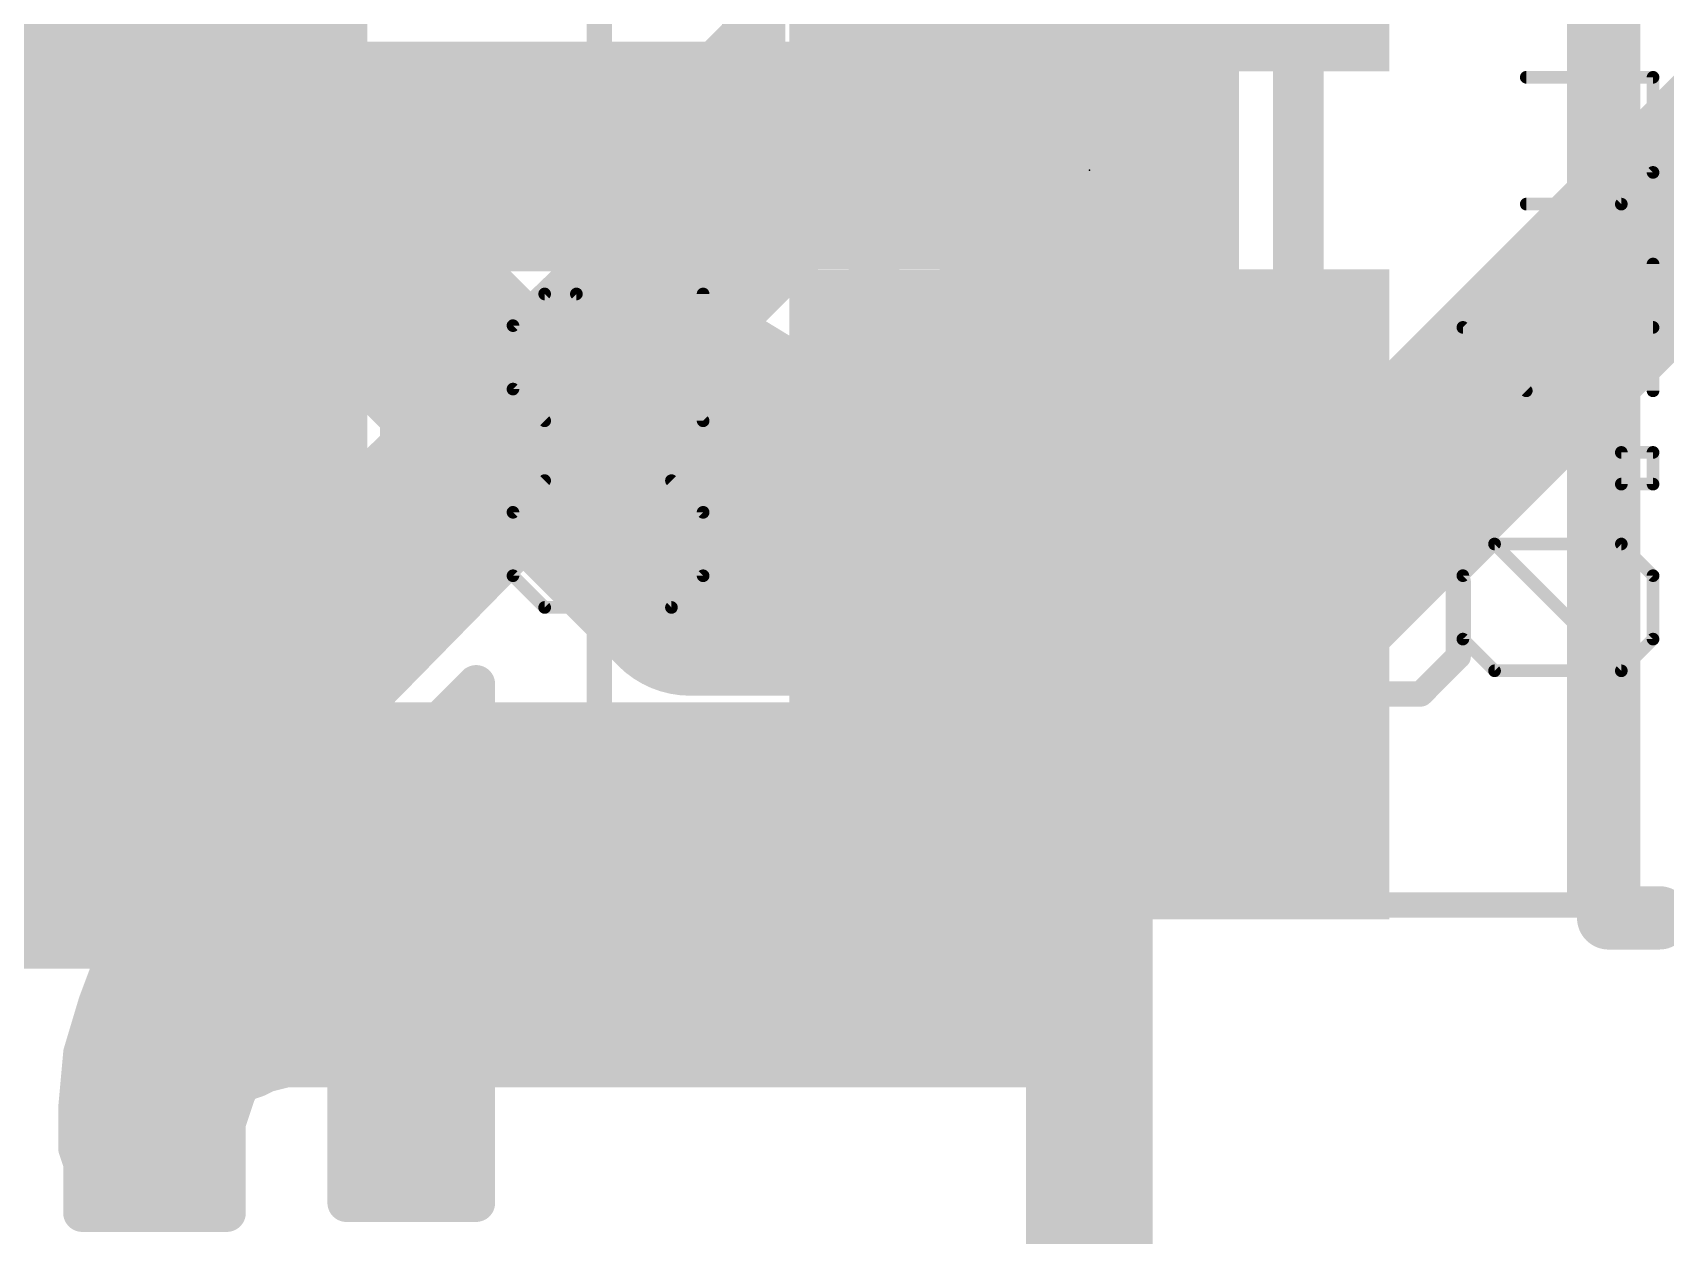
# Model space of a CAD drawing. Extents: x -33 to 74, y -9 to 23.
# Drawn here: x 5.501 to 8.775, y 5.485 to 7.896 of the extents above; entities that cross this region are included whole.
import ezdxf

# ---------------------------------------------------------------- set-up
doc = ezdxf.new("R2010")
doc.units = 0
for name, color, linetype in [('1', 12, 'CONTINUOUS'), ('16', 132, 'CONTINUOUS'), ('21', 41, 'CONTINUOUS'), ('22', 40, 'CONTINUOUS'), ('23', 53, 'CONTINUOUS'), ('25', 253, 'CONTINUOUS'), ('27', 253, 'CONTINUOUS'), ('29', 253, 'CONTINUOUS'), ('31', 253, 'CONTINUOUS'), ('35', 253, 'CONTINUOUS'), ('39', 12, 'CONTINUOUS'), ('51', 53, 'CONTINUOUS')]:
    doc.layers.add(name, color=color, linetype=linetype)

# ---------------------------------------------------------------- blocks, each defined once
blk = doc.blocks.new('RECT')
blk.add_solid([(-0.5, -0.5), (0.5, -0.5), (-0.5, 0.5), (0.5, 0.5)])

msp = doc.modelspace()

# ---------------------------------------------------------------- linework, layer by layer
at = {"layer": '1'}
for points, const_width in [([(5.08, 7.62), (5.969, 7.62)], 0.4064), ([(5.969, 7.62), (6.819, 6.77)], 0.4064), ([(6.819, 6.77), (7.62, 6.77)], 0.4064), ([(7.62, 5.08), (7.62, 6.77)], 0.254)]:
    msp.add_lwpolyline(points, dxfattribs=dict(at, const_width=const_width))
for points, const_width in [([(6.0408, 7.6918, 1), (5.8972, 7.5482)], 0.2032), ([(5.969, 7.5184, 1), (5.969, 7.7216)], 0.2032), ([(6.819, 6.8716, 1), (6.819, 6.6684)], 0.2032), ([(6.7472, 6.6982, 1), (6.8908, 6.8418)], 0.2032), ([(7.62, 6.6684, 1), (7.62, 6.8716)], 0.2032), ([(7.6835, 6.77, 1), (7.5565, 6.77)], 0.127)]:
    msp.add_lwpolyline(points, format="xyb", dxfattribs=dict(at, const_width=const_width))
at = {"layer": '16', "const_width": 0.4064}
for points in [[(9.271, 8.001), (7.62, 6.35)], [(1.27, 6.35), (7.62, 6.35)]]:
    msp.add_lwpolyline(points, dxfattribs=at)
at = {"layer": '16', "const_width": 0.2032}
for points in [[(7.62, 6.2484, 1), (7.62, 6.4516)], [(7.5482, 6.4218, 1), (7.6918, 6.2782)]]:
    msp.add_lwpolyline(points, format="xyb", dxfattribs=at)
at = {"layer": '21'}
for points, const_width in [([(8.6614, 6.1214), (8.6614, 9.1186)], 0.127), ([(6.096, 8.89), (6.096, 6.35)], 0.1524), ([(6.9469, 7.8859), (6.9469, 8.1147)], 0.127), ([(6.8325, 7.7715), (6.9469, 7.8859)], 0.127), ([(6.2605, 7.7715), (6.8325, 7.7715)], 0.127), ([(7.5921, 7.62), (7.6479, 7.62)], 0.381), ([(6.2605, 7.3663), (6.3749, 7.4807)], 0.127), ([(6.3749, 7.4807), (6.6037, 7.4807)], 0.127), ([(6.6037, 7.4807), (6.7181, 7.3663)], 0.127), ([(6.2605, 7.0231), (6.2605, 7.3663)], 0.127), ([(6.7181, 7.3663), (6.7181, 7.0231)], 0.127), ([(6.9469, 7.0231), (6.2605, 7.0231)], 0.127), ([(5.842, 6.096), (4.318, 6.096)], 0.1524), ([(8.763, 6.1214), (8.6614, 6.1214)], 0.127)]:
    msp.add_lwpolyline(points, dxfattribs=dict(at, const_width=const_width))
for points, const_width in [([(6.9694, 7.8635, 1), (6.9244, 7.9084)], 0.0635), ([(6.9152, 7.8859, 1), (6.9787, 7.8859)], 0.0635), ([(6.2605, 7.8033, 1), (6.2605, 7.7398)], 0.0635), ([(6.8101, 7.794, 1), (6.855, 7.7491)], 0.0635), ([(6.8325, 7.7398, 1), (6.8325, 7.8033)], 0.0635), ([(7.5921, 7.7153, 1), (7.5921, 7.5248)], 0.1905), ([(7.6479, 7.5248, 1), (7.6479, 7.7153)], 0.1905), ([(6.3749, 7.5124, 1), (6.3749, 7.4489)], 0.0635), ([(6.3974, 7.4582, 1), (6.3525, 7.5031)], 0.0635), ([(6.6262, 7.5031, 1), (6.5813, 7.4582)], 0.0635), ([(6.6037, 7.4489, 1), (6.6037, 7.5124)], 0.0635), ([(6.2923, 7.3663, 1), (6.2288, 7.3663)], 0.0635), ([(6.2381, 7.3887, 1), (6.283, 7.3438)], 0.0635), ([(6.7499, 7.3663, 1), (6.6864, 7.3663)], 0.0635), ([(6.6957, 7.3438, 1), (6.7406, 7.3887)], 0.0635), ([(6.2605, 7.0549, 1), (6.2605, 6.9914)], 0.0635), ([(6.9469, 6.9914, 1), (6.9469, 7.0549)], 0.0635), ([(6.2288, 7.0231, 1), (6.2923, 7.0231)], 0.0635), ([(6.6864, 7.0231, 1), (6.7499, 7.0231)], 0.0635), ([(5.842, 6.096, 0.4142), (6.096, 6.35)], 0.1524), ([(6.1341, 6.35, 1), (6.0579, 6.35)], 0.0762), ([(6.0579, 6.35, 1), (6.1341, 6.35)], 0.0762), ([(5.842, 6.1341, 1), (5.842, 6.0579)], 0.0762), ([(5.842, 6.0579, 1), (5.842, 6.1341)], 0.0762), ([(8.6614, 6.1532, 1), (8.6614, 6.0897)], 0.0635), ([(8.763, 6.0897, 1), (8.763, 6.1532)], 0.0635), ([(8.6296, 6.1214, 1), (8.6932, 6.1214)], 0.0635)]:
    msp.add_lwpolyline(points, format="xyb", dxfattribs=dict(at, const_width=const_width))
at = {"layer": '22', "const_width": 0.0762}
for points in [[(5.81, 7.84), (5.59, 7.46)], [(7.55, 7.84), (5.81, 7.84)], [(7.55, 7.46), (7.55, 7.84)], [(5.7709, 7.7724), (7.55, 7.7724)], [(5.7268, 7.6962), (7.55, 7.6962)], [(5.6826, 7.62), (7.55, 7.62)], [(5.6385, 7.5438), (7.55, 7.5438)], [(5.5944, 7.4676), (7.55, 7.4676)], [(5.59, 7.46), (6.64, 7.46)], [(6.64, 7.46), (6.13, 6.97)], [(6.91, 7.31), (7.06, 7.46)], [(7.06, 7.46), (7.55, 7.46)], [(6.5686, 7.3914), (6.9914, 7.3914)], [(6.4893, 7.3152), (6.9152, 7.3152)], [(7.55, 6.92), (6.91, 7.31)], [(6.41, 7.239), (7.0265, 7.239)], [(6.3307, 7.1628), (7.1516, 7.1628)], [(6.2514, 7.0866), (7.2766, 7.0866)], [(6.13, 6.51), (6.65, 7.04)], [(6.65, 7.04), (7.55, 6.45)], [(6.1721, 7.0104), (6.621, 7.0104)], [(6.6951, 7.0104), (7.4017, 7.0104)], [(6.13, 6.97), (6.13, 6.51)], [(6.13, 6.9342), (6.5462, 6.9342)], [(6.8114, 6.9342), (7.5267, 6.9342)], [(7.55, 6.45), (7.55, 6.92)], [(6.13, 6.858), (6.4714, 6.858)], [(6.9276, 6.858), (7.55, 6.858)], [(6.13, 6.7818), (6.3967, 6.7818)], [(7.0439, 6.7818), (7.55, 6.7818)], [(6.13, 6.7056), (6.3219, 6.7056)], [(7.1601, 6.7056), (7.55, 6.7056)], [(6.13, 6.6294), (6.2471, 6.6294)], [(7.2763, 6.6294), (7.55, 6.6294)], [(6.39, 6.59), (6.36, 6.56)], [(6.39, 6.21), (6.39, 6.59)], [(6.13, 6.5532), (6.1724, 6.5532)], [(6.36, 6.56), (6.33, 6.53)], [(6.3532, 6.5532), (6.39, 6.5532)], [(7.3926, 6.5532), (7.55, 6.5532)], [(6.33, 6.53), (6.3, 6.49)], [(6.3, 6.49), (6.26, 6.46)], [(6.26, 6.46), (6.23, 6.43)], [(6.2827, 6.477), (6.39, 6.477)], [(7.5088, 6.477), (7.55, 6.477)], [(6.23, 6.43), (6.2, 6.4)], [(6.2, 6.4), (6.17, 6.36)], [(6.2008, 6.4008), (6.39, 6.4008)], [(6.17, 6.36), (6.13, 6.33)], [(6.13, 6.33), (6.13, 6.21)], [(6.13, 6.3246), (6.39, 6.3246)], [(6.13, 6.2484), (6.39, 6.2484)], [(5.93, 6.2), (5.85, 6.18)], [(6.02, 6.21), (5.93, 6.2)], [(6.13, 6.21), (6.02, 6.21)], [(6.54, 6.21), (6.39, 6.21)], [(7.55, 6.21), (6.54, 6.21)], [(7.55, 5.82), (7.55, 6.21)], [(5.85, 6.18), (5.78, 6.14)], [(5.8364, 6.1722), (7.55, 6.1722)], [(5.78, 6.14), (5.72, 6.09)], [(5.72, 6.09), (5.66, 6.03)], [(5.7272, 6.096), (7.55, 6.096)], [(5.66, 6.03), (5.63, 5.95)], [(5.6562, 6.0198), (7.55, 6.0198)], [(5.63, 5.95), (5.6, 5.85)], [(5.6281, 5.9436), (7.55, 5.9436)], [(5.6052, 5.8674), (7.55, 5.8674)], [(5.6, 5.85), (5.59, 5.74)], [(5.5947, 5.7912), (5.9236, 5.7912)], [(5.92, 5.79), (5.95, 5.8)], [(5.95, 5.8), (5.97, 5.81)], [(5.97, 5.81), (6.01, 5.82)], [(6.01, 5.82), (6.13, 5.82)], [(6.13, 5.82), (6.13, 5.55)], [(6.13, 5.7912), (6.39, 5.7912)], [(6.39, 5.55), (6.39, 5.82)], [(6.39, 5.82), (7.55, 5.82)], [(5.9, 5.74), (5.91, 5.77)], [(5.91, 5.77), (5.92, 5.79)], [(5.59, 5.74), (5.59, 5.66)], [(5.89, 5.71), (5.9, 5.74)], [(5.59, 5.715), (5.8917, 5.715)], [(5.89, 5.53), (5.89, 5.71)], [(6.13, 5.715), (6.39, 5.715)], [(5.59, 5.66), (5.6, 5.63)], [(5.5971, 5.6388), (5.89, 5.6388)], [(5.6, 5.63), (5.6, 5.53)], [(6.13, 5.6388), (6.39, 5.6388)], [(5.6, 5.5626), (5.89, 5.5626)], [(6.13, 5.5626), (6.39, 5.5626)], [(5.6, 5.53), (5.89, 5.53)], [(6.13, 5.55), (6.39, 5.55)]]:
    msp.add_lwpolyline(points, dxfattribs=at)
at = {"layer": '22', "const_width": 0.0381}
for points in [[(5.81, 7.8591, 1), (5.81, 7.821)], [(5.8265, 7.8305, 1), (5.7935, 7.8495)], [(7.5691, 7.84, 1), (7.531, 7.84)], [(7.55, 7.821, 1), (7.55, 7.8591)], [(5.7709, 7.7915, 1), (5.7709, 7.7534)], [(7.55, 7.7534, 1), (7.55, 7.7915)], [(5.7268, 7.7153, 1), (5.7268, 7.6772)], [(7.55, 7.6772, 1), (7.55, 7.7153)], [(5.6826, 7.6391, 1), (5.6826, 7.601)], [(7.55, 7.601, 1), (7.55, 7.6391)], [(5.6385, 7.5629, 1), (5.6385, 7.5248)], [(7.55, 7.5248, 1), (7.55, 7.5629)], [(5.5944, 7.4867, 1), (5.5944, 7.4486)], [(7.55, 7.4486, 1), (7.55, 7.4867)], [(5.59, 7.479, 1), (5.59, 7.4409)], [(5.5735, 7.4695, 1), (5.6065, 7.4505)], [(6.6532, 7.4463, 1), (6.6268, 7.4737)], [(6.64, 7.4409, 1), (6.64, 7.479)], [(7.06, 7.479, 1), (7.06, 7.4409)], [(7.0735, 7.4465, 1), (7.0465, 7.4735)], [(7.531, 7.46, 1), (7.5691, 7.46)], [(7.55, 7.4409, 1), (7.55, 7.479)], [(6.5686, 7.4104, 1), (6.5686, 7.3723)], [(6.9914, 7.3723, 1), (6.9914, 7.4104)], [(6.4893, 7.3342, 1), (6.4893, 7.2961)], [(6.9199, 7.3263, 1), (6.9001, 7.2937)], [(6.8965, 7.3235, 1), (6.9235, 7.2965)], [(6.9152, 7.2961, 1), (6.9152, 7.3342)], [(6.41, 7.2581, 1), (6.41, 7.22)], [(7.0265, 7.22, 1), (7.0265, 7.2581)], [(6.3307, 7.1819, 1), (6.3307, 7.1438)], [(7.1516, 7.1438, 1), (7.1516, 7.1819)], [(6.2514, 7.1057, 1), (6.2514, 7.0676)], [(7.2766, 7.0676, 1), (7.2766, 7.1057)], [(6.6604, 7.0559, 1), (6.6396, 7.0241)], [(6.6636, 7.0267, 1), (6.6364, 7.0533)], [(6.1721, 7.0295, 1), (6.1721, 6.9914)], [(6.621, 6.9914, 1), (6.621, 7.0295)], [(6.6951, 7.0295, 1), (6.6951, 6.9914)], [(7.4017, 6.9914, 1), (7.4017, 7.0295)], [(6.149, 6.97, 1), (6.1109, 6.97)], [(6.1168, 6.9837, 1), (6.1432, 6.9563)], [(6.13, 6.9533, 1), (6.13, 6.9152)], [(6.5462, 6.9152, 1), (6.5462, 6.9533)], [(6.8114, 6.9533, 1), (6.8114, 6.9152)], [(7.5267, 6.9152, 1), (7.5267, 6.9533)], [(7.5691, 6.92, 1), (7.531, 6.92)], [(7.5401, 6.9037, 1), (7.5599, 6.9363)], [(6.13, 6.8771, 1), (6.13, 6.839)], [(6.4714, 6.839, 1), (6.4714, 6.8771)], [(6.9276, 6.8771, 1), (6.9276, 6.839)], [(7.55, 6.839, 1), (7.55, 6.8771)], [(6.13, 6.8009, 1), (6.13, 6.7628)], [(6.3967, 6.7628, 1), (6.3967, 6.8009)], [(7.0439, 6.8009, 1), (7.0439, 6.7628)], [(7.55, 6.7628, 1), (7.55, 6.8009)], [(6.13, 6.7247, 1), (6.13, 6.6866)], [(6.3219, 6.6866, 1), (6.3219, 6.7247)], [(7.1601, 6.7247, 1), (7.1601, 6.6866)], [(7.55, 6.6866, 1), (7.55, 6.7247)], [(6.13, 6.6485, 1), (6.13, 6.6104)], [(6.2471, 6.6104, 1), (6.2471, 6.6485)], [(7.2763, 6.6485, 1), (7.2763, 6.6104)], [(7.55, 6.6104, 1), (7.55, 6.6485)], [(6.4091, 6.59, 1), (6.371, 6.59)], [(6.4035, 6.5765, 1), (6.3765, 6.6035)], [(6.13, 6.5723, 1), (6.13, 6.5342)], [(6.1724, 6.5342, 1), (6.1724, 6.5723)], [(6.3532, 6.5723, 1), (6.3532, 6.5342)], [(6.3465, 6.5735, 1), (6.3735, 6.5465)], [(6.3735, 6.5465, 1), (6.3465, 6.5735)], [(6.39, 6.5342, 1), (6.39, 6.5723)], [(7.3926, 6.5723, 1), (7.3926, 6.5342)], [(7.55, 6.5342, 1), (7.55, 6.5723)], [(6.3165, 6.5435, 1), (6.3435, 6.5165)], [(6.3452, 6.5186, 1), (6.3148, 6.5414)], [(6.1109, 6.51, 1), (6.149, 6.51)], [(6.1164, 6.5233, 1), (6.1436, 6.4967)], [(6.2848, 6.5014, 1), (6.3152, 6.4786)], [(6.3114, 6.4748, 1), (6.2886, 6.5052)], [(6.2486, 6.4752, 1), (6.2714, 6.4448)], [(6.2735, 6.4465, 1), (6.2465, 6.4735)], [(6.2827, 6.4961, 1), (6.2827, 6.458)], [(6.39, 6.458, 1), (6.39, 6.4961)], [(7.5088, 6.4961, 1), (7.5088, 6.458)], [(7.5396, 6.4341, 1), (7.5604, 6.4659)], [(7.55, 6.458, 1), (7.55, 6.4961)], [(6.2165, 6.4435, 1), (6.2435, 6.4165)], [(6.2435, 6.4165, 1), (6.2165, 6.4435)], [(7.531, 6.45, 1), (7.5691, 6.45)], [(6.1865, 6.4135, 1), (6.2135, 6.3865)], [(6.2008, 6.4199, 1), (6.2008, 6.3818)], [(6.2152, 6.3886, 1), (6.1848, 6.4114)], [(6.39, 6.3818, 1), (6.39, 6.4199)], [(6.1548, 6.3714, 1), (6.1852, 6.3486)], [(6.1814, 6.3448, 1), (6.1586, 6.3752)], [(6.149, 6.33, 1), (6.1109, 6.33)], [(6.1186, 6.3452, 1), (6.1414, 6.3148)], [(6.13, 6.3437, 1), (6.13, 6.3056)], [(6.39, 6.3056, 1), (6.39, 6.3437)], [(6.13, 6.2675, 1), (6.13, 6.2294)], [(6.39, 6.2294, 1), (6.39, 6.2675)], [(5.9279, 6.2189, 1), (5.9321, 6.1811)], [(5.9346, 6.1815, 1), (5.9254, 6.2185)], [(6.02, 6.229, 1), (6.02, 6.1909)], [(6.0221, 6.1911, 1), (6.0179, 6.2289)], [(6.1109, 6.21, 1), (6.149, 6.21)], [(6.13, 6.1909, 1), (6.13, 6.229)], [(6.39, 6.229, 1), (6.39, 6.1909)], [(6.371, 6.21, 1), (6.4091, 6.21)], [(6.54, 6.229, 1), (6.54, 6.1909)], [(6.54, 6.1909, 1), (6.54, 6.229)], [(7.5691, 6.21, 1), (7.531, 6.21)], [(7.55, 6.1909, 1), (7.55, 6.229)], [(5.8364, 6.1913, 1), (5.8364, 6.1532)], [(5.8454, 6.1985, 1), (5.8546, 6.1615)], [(5.8595, 6.1635, 1), (5.8405, 6.1965)], [(7.55, 6.1532, 1), (7.55, 6.1913)], [(5.7705, 6.1565, 1), (5.7895, 6.1235)], [(5.7922, 6.1254, 1), (5.7678, 6.1546)], [(5.7078, 6.1046, 1), (5.7322, 6.0754)], [(5.7335, 6.0765, 1), (5.7065, 6.1035)], [(5.7272, 6.1151, 1), (5.7272, 6.077)], [(7.55, 6.077, 1), (7.55, 6.1151)], [(5.6562, 6.0389, 1), (5.6562, 6.0008)], [(5.6465, 6.0435, 1), (5.6735, 6.0165)], [(5.6778, 6.0233, 1), (5.6422, 6.0367)], [(7.55, 6.0008, 1), (7.55, 6.0389)], [(5.6281, 5.9627, 1), (5.6281, 5.9245)], [(5.6122, 5.9567, 1), (5.6478, 5.9433)], [(5.6482, 5.9445, 1), (5.6118, 5.9555)], [(7.55, 5.9245, 1), (7.55, 5.9627)], [(5.6052, 5.8864, 1), (5.6052, 5.8483)], [(7.55, 5.8483, 1), (7.55, 5.8864)], [(5.5818, 5.8555, 1), (5.6182, 5.8445)], [(5.619, 5.8483, 1), (5.581, 5.8517)], [(5.5947, 5.8102, 1), (5.5947, 5.7721)], [(5.9236, 5.7721, 1), (5.9236, 5.8102)], [(5.9415, 5.817, 1), (5.9585, 5.783)], [(5.956, 5.7819, 1), (5.944, 5.8181)], [(5.9654, 5.8285, 1), (5.9746, 5.7915)], [(5.9785, 5.793, 1), (5.9615, 5.827)], [(6.01, 5.8391, 1), (6.01, 5.801)], [(6.0146, 5.8015, 1), (6.0054, 5.8385)], [(6.149, 5.82, 1), (6.1109, 5.82)], [(6.13, 5.8102, 1), (6.13, 5.7721)], [(6.13, 5.801, 1), (6.13, 5.8391)], [(6.39, 5.8391, 1), (6.39, 5.801)], [(6.4091, 5.82, 1), (6.371, 5.82)], [(6.39, 5.7721, 1), (6.39, 5.8102)], [(7.531, 5.82, 1), (7.5691, 5.82)], [(7.55, 5.801, 1), (7.55, 5.8391)], [(5.893, 5.7785, 1), (5.927, 5.7615)], [(5.9281, 5.764, 1), (5.8919, 5.776)], [(5.914, 5.8081, 1), (5.926, 5.7719)], [(5.937, 5.7815, 1), (5.903, 5.7985)], [(5.609, 5.74, 1), (5.5709, 5.74)], [(5.8819, 5.746, 1), (5.9181, 5.734)], [(5.9181, 5.734, 1), (5.8819, 5.746)], [(5.571, 5.7417, 1), (5.609, 5.7383)], [(5.59, 5.734, 1), (5.59, 5.6959)], [(5.8719, 5.716, 1), (5.9081, 5.704)], [(5.9091, 5.71, 1), (5.871, 5.71)], [(5.8917, 5.6959, 1), (5.8917, 5.734)], [(6.13, 5.734, 1), (6.13, 5.6959)], [(6.39, 5.6959, 1), (6.39, 5.734)], [(5.6081, 5.666, 1), (5.5719, 5.654)], [(5.5709, 5.66, 1), (5.609, 5.66)], [(5.5971, 5.6579, 1), (5.5971, 5.6198)], [(5.6191, 5.63, 1), (5.581, 5.63)], [(5.89, 5.6198, 1), (5.89, 5.6579)], [(6.13, 5.6579, 1), (6.13, 5.6198)], [(6.39, 5.6198, 1), (6.39, 5.6579)], [(5.5819, 5.624, 1), (5.6181, 5.636)], [(5.6, 5.5817, 1), (5.6, 5.5436)], [(5.89, 5.5436, 1), (5.89, 5.5817)], [(6.13, 5.5817, 1), (6.13, 5.5436)], [(6.39, 5.5436, 1), (6.39, 5.5817)], [(5.6, 5.5491, 1), (5.6, 5.511)], [(5.89, 5.511, 1), (5.89, 5.5491)], [(6.1109, 5.55, 1), (6.149, 5.55)], [(6.13, 5.569, 1), (6.13, 5.5309)], [(6.371, 5.55, 1), (6.4091, 5.55)], [(6.39, 5.5309, 1), (6.39, 5.569)], [(5.581, 5.53, 1), (5.6191, 5.53)], [(5.871, 5.53, 1), (5.9091, 5.53)]]:
    msp.add_lwpolyline(points, format="xyb", dxfattribs=at)
at = {"layer": '23'}
msp.add_point((7.62, 7.62), dxfattribs=at)
at = {"layer": '25'}
for points, const_width in [([(6.5275, 7.3721), (6.464, 7.3086)], 0.0254), ([(6.5911, 7.3721), (6.5275, 7.3721)], 0.0254), ([(6.8453, 7.1179), (6.5911, 7.3721)], 0.0254), ([(6.8453, 7.3721), (6.8453, 7.1179)], 0.0254), ([(8.3596, 7.0308), (8.3596, 7.3305)], 0.0508), ([(6.464, 7.3086), (6.464, 7.1815)], 0.0254), ([(8.0599, 7.0308), (7.91, 7.1806)], 0.0508), ([(7.91, 7.1806), (8.3596, 7.1806)], 0.0508), ([(6.464, 7.1815), (6.5275, 7.1179)], 0.0254), ([(6.5275, 6.9979), (6.464, 6.9344)], 0.0254), ([(6.8453, 6.9344), (6.7817, 6.9979)], 0.0254), ([(6.464, 6.9344), (6.464, 6.8073)], 0.0254), ([(6.8453, 6.8073), (6.8453, 6.9344)], 0.0254), ([(8.2847, 6.8701), (7.91, 6.8701)], 0.0508), ([(8.3596, 6.7952), (8.2847, 6.8701)], 0.0508), ([(6.464, 6.8073), (6.5275, 6.7437)], 0.0254), ([(6.7817, 6.7437), (6.8453, 6.8073)], 0.0254), ([(8.3596, 6.6453), (8.3596, 6.7952)], 0.0508), ([(6.5275, 6.7437), (6.7817, 6.7437)], 0.0254), ([(8.2847, 6.5704), (8.3596, 6.6453)], 0.0508), ([(7.91, 6.5704), (8.2847, 6.5704)], 0.0508)]:
    msp.add_lwpolyline(points, dxfattribs=dict(at, const_width=const_width))
for points, const_width in [([(6.5275, 7.3785, 1), (6.5275, 7.3658)], 0.0127), ([(6.532, 7.3676, 1), (6.523, 7.3766)], 0.0127), ([(6.5956, 7.3766, 1), (6.5866, 7.3676)], 0.0127), ([(6.5911, 7.3658, 1), (6.5911, 7.3785)], 0.0127), ([(6.8517, 7.3721, 1), (6.8389, 7.3721)], 0.0127), ([(8.3723, 7.3305, 1), (8.3469, 7.3305)], 0.0254), ([(6.4703, 7.3086, 1), (6.4576, 7.3086)], 0.0127), ([(6.4595, 7.3131, 1), (6.4685, 7.3041)], 0.0127), ([(7.919, 7.1896, 1), (7.901, 7.1717)], 0.0254), ([(7.91, 7.1933, 1), (7.91, 7.168)], 0.0254), ([(8.3596, 7.168, 1), (8.3596, 7.1933)], 0.0254), ([(6.4685, 7.1859, 1), (6.4595, 7.177)], 0.0127), ([(6.4576, 7.1815, 1), (6.4703, 7.1815)], 0.0127), ([(6.523, 7.1134, 1), (6.532, 7.1224)], 0.0127), ([(6.8389, 7.1179, 1), (6.8517, 7.1179)], 0.0127), ([(6.8408, 7.1134, 1), (6.8498, 7.1224)], 0.0127), ([(8.0509, 7.0218, 1), (8.0689, 7.0398)], 0.0254), ([(8.3469, 7.0308, 1), (8.3723, 7.0308)], 0.0254), ([(6.532, 6.9934, 1), (6.523, 7.0024)], 0.0127), ([(6.7862, 7.0024, 1), (6.7773, 6.9934)], 0.0127), ([(6.4703, 6.9344, 1), (6.4576, 6.9344)], 0.0127), ([(6.4595, 6.9389, 1), (6.4685, 6.9299)], 0.0127), ([(6.8517, 6.9344, 1), (6.8389, 6.9344)], 0.0127), ([(6.8408, 6.9299, 1), (6.8498, 6.9389)], 0.0127), ([(7.91, 6.8828, 1), (7.91, 6.8574)], 0.0254), ([(8.2937, 6.8791, 1), (8.2757, 6.8611)], 0.0254), ([(8.2847, 6.8574, 1), (8.2847, 6.8828)], 0.0254), ([(6.4685, 6.8117, 1), (6.4595, 6.8028)], 0.0127), ([(6.4576, 6.8073, 1), (6.4703, 6.8073)], 0.0127), ([(6.8389, 6.8073, 1), (6.8517, 6.8073)], 0.0127), ([(6.8498, 6.8028, 1), (6.8408, 6.8117)], 0.0127), ([(8.3723, 6.7952, 1), (8.3469, 6.7952)], 0.0254), ([(8.3506, 6.7862, 1), (8.3686, 6.8042)], 0.0254), ([(6.5275, 6.7501, 1), (6.5275, 6.7374)], 0.0127), ([(6.523, 6.7392, 1), (6.532, 6.7482)], 0.0127), ([(6.7773, 6.7482, 1), (6.7862, 6.7392)], 0.0127), ([(6.7817, 6.7374, 1), (6.7817, 6.7501)], 0.0127), ([(8.3469, 6.6453, 1), (8.3723, 6.6453)], 0.0254), ([(8.3686, 6.6363, 1), (8.3506, 6.6543)], 0.0254), ([(7.91, 6.5831, 1), (7.91, 6.5577)], 0.0254), ([(8.2757, 6.5794, 1), (8.2937, 6.5614)], 0.0254), ([(8.2847, 6.5577, 1), (8.2847, 6.5831)], 0.0254)]:
    msp.add_lwpolyline(points, format="xyb", dxfattribs=dict(at, const_width=const_width))
at = {"layer": '27', "const_width": 0.0127}
for points in [[(8.4961, 7.8128, 1), (8.4961, 7.8001)], [(8.7567, 7.8064, 1), (8.744, 7.8064)], [(8.7503, 7.8001, 1), (8.7503, 7.8128)], [(8.744, 7.6158, 1), (8.7567, 7.6158)], [(8.7548, 7.6113, 1), (8.7458, 7.6203)], [(8.4961, 7.5586, 1), (8.4961, 7.5459)], [(8.6867, 7.5459, 1), (8.6867, 7.5586)], [(8.6823, 7.5567, 1), (8.6912, 7.5477)], [(8.7567, 7.4322, 1), (8.744, 7.4322)], [(8.3735, 7.3096, 1), (8.3645, 7.3006)], [(8.369, 7.3115, 1), (8.369, 7.2988)], [(8.7503, 7.2988, 1), (8.7503, 7.3115)], [(8.4916, 7.1735, 1), (8.5006, 7.1825)], [(8.744, 7.178, 1), (8.7567, 7.178)], [(8.6867, 7.0608, 1), (8.6867, 7.0481)], [(8.6931, 7.0545, 1), (8.6804, 7.0545)], [(8.7567, 7.0545, 1), (8.744, 7.0545)], [(8.7503, 7.0481, 1), (8.7503, 7.0608)], [(8.6867, 6.9973, 1), (8.6867, 6.9846)], [(8.6804, 6.9909, 1), (8.6931, 6.9909)], [(8.744, 6.9909, 1), (8.7567, 6.9909)], [(8.7503, 6.9846, 1), (8.7503, 6.9973)], [(8.4325, 6.8773, 1), (8.4325, 6.8646)], [(8.437, 6.8754, 1), (8.428, 6.8664)], [(8.437, 6.8664, 1), (8.428, 6.8754)], [(8.6912, 6.8754, 1), (8.6823, 6.8664)], [(8.6867, 6.8646, 1), (8.6867, 6.8773)], [(8.3753, 6.8074, 1), (8.3626, 6.8074)], [(8.3645, 6.8119, 1), (8.3735, 6.8029)], [(8.7567, 6.8074, 1), (8.744, 6.8074)], [(8.7458, 6.8029, 1), (8.7548, 6.8119)], [(8.3735, 6.6847, 1), (8.3645, 6.6758)], [(8.3626, 6.6803, 1), (8.3753, 6.6803)], [(8.744, 6.6803, 1), (8.7567, 6.6803)], [(8.7548, 6.6758, 1), (8.7458, 6.6847)], [(8.4325, 6.6231, 1), (8.4325, 6.6104)], [(8.428, 6.6122, 1), (8.437, 6.6212)], [(8.6823, 6.6212, 1), (8.6912, 6.6122)], [(8.6823, 6.6122, 1), (8.6912, 6.6212)], [(8.6867, 6.6104, 1), (8.6867, 6.6231)]]:
    msp.add_lwpolyline(points, format="xyb", dxfattribs=at)
at = {"layer": '27', "const_width": 0.0254}
for points in [[(8.7503, 7.8064), (8.4961, 7.8064)], [(8.7503, 7.6158), (8.7503, 7.8064)], [(8.6867, 7.5522), (8.7503, 7.6158)], [(8.4961, 7.5522), (8.6867, 7.5522)], [(8.7503, 7.178), (8.7503, 7.4322)], [(8.4961, 7.178), (8.369, 7.3051)], [(8.369, 7.3051), (8.7503, 7.3051)], [(8.6867, 6.9909), (8.6867, 7.0545)], [(8.6867, 7.0545), (8.7503, 7.0545)], [(8.7503, 7.0545), (8.7503, 6.9909)], [(8.7503, 6.9909), (8.6867, 6.9909)], [(8.369, 6.8074), (8.4325, 6.8709)], [(8.4325, 6.8709), (8.6867, 6.8709)], [(8.6867, 6.6167), (8.4325, 6.8709)], [(8.6867, 6.8709), (8.7503, 6.8074)], [(8.369, 6.6803), (8.369, 6.8074)], [(8.7503, 6.8074), (8.7503, 6.6803)], [(8.4325, 6.6167), (8.369, 6.6803)], [(8.7503, 6.6803), (8.6867, 6.6167)], [(8.6867, 6.6167), (8.4325, 6.6167)]]:
    msp.add_lwpolyline(points, dxfattribs=at)
at = {"layer": '39', "const_width": 0.0508}
for points in [[(6.637, 6.147), (6.637, 9.093)], [(8.603, 9.093), (8.603, 6.147)], [(8.603, 6.147), (6.637, 6.147)]]:
    msp.add_lwpolyline(points, dxfattribs=at)
at = {"layer": '39', "const_width": 0.0254}
for points in [[(6.637, 6.1597, 1), (6.637, 6.1343)], [(6.6243, 6.147, 1), (6.6497, 6.147)], [(8.5903, 6.147, 1), (8.6157, 6.147)], [(8.603, 6.1343, 1), (8.603, 6.1597)]]:
    msp.add_lwpolyline(points, format="xyb", dxfattribs=at)
at = {"layer": '51'}
for points, const_width in [([(5.588, 6.604), (5.588, 8.636)], 0.127), ([(7.188, 7.264), (7.188, 7.976)], 0.1016), ([(8.039, 7.264), (8.039, 7.976)], 0.1016), ([(4.572, 6.604), (5.588, 6.604)], 0.127)]:
    msp.add_lwpolyline(points, dxfattribs=dict(at, const_width=const_width))
for points, const_width in [([(7.1626, 7.264, 1), (7.2134, 7.264)], 0.0508), ([(8.0136, 7.264, 1), (8.0644, 7.264)], 0.0508), ([(5.588, 6.5723, 1), (5.588, 6.6357)], 0.0635), ([(5.5563, 6.604, 1), (5.6197, 6.604)], 0.0635)]:
    msp.add_lwpolyline(points, format="xyb", dxfattribs=dict(at, const_width=const_width))

# ---------------------------------------------------------------- block references
at = {"layer": '1', "xscale": 0.635, "yscale": 1.27, "rotation": 90}
for p in [(5.08, 7.62), (5.08, 6.8072)]:
    msp.add_blockref('RECT', p, dxfattribs=at)
at = {"layer": '1', "xscale": 1.1, "rotation": 90}
msp.add_blockref('RECT', (7.62, 6.77), dxfattribs=at)
at = {"layer": '29', "rotation": 90}
for p, xscale, yscale in [((7.62, 8.47), 1.3032, 1.2032), ((5.08, 7.62), 0.8382, 1.4732), ((7.62, 6.77), 1.3032, 1.2032), ((5.08, 6.8072), 0.8382, 1.4732)]:
    msp.add_blockref('RECT', p, dxfattribs=dict(at, xscale=xscale, yscale=yscale))
at = {"layer": '31', "xscale": 2.8448, "yscale": 1.9812, "rotation": 90}
msp.add_blockref('RECT', (5.08, 7.62), dxfattribs=at)
at = {"layer": '31', "xscale": 1.1, "rotation": 90}
msp.add_blockref('RECT', (7.62, 6.77), dxfattribs=at)
at = {"layer": '35', "xscale": 0.3998, "yscale": 0.6, "rotation": 90}
msp.add_blockref('RECT', (7.62, 7.62), dxfattribs=at)
at = {"layer": '51', "xscale": 0.5001, "yscale": 0.95, "rotation": 90}
msp.add_blockref('RECT', (7.6149, 7.0319), dxfattribs=at)

doc.saveas('drawing.dxf')
